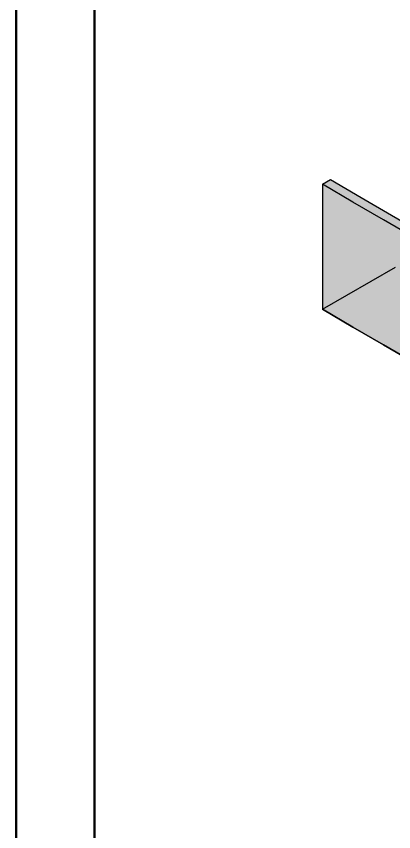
# Model space of a CAD drawing. Header units: metres. Extents: x 0 to 18.2, y -10 to 8.9.
# Drawn here: x 14 to 14.603, y 0.657 to 1.961 of the extents above; entities that cross this region are included whole.
import ezdxf

# ---------------------------------------------------------------- set-up
doc = ezdxf.new("R2010")
doc.units = ezdxf.units.M
doc.header["$LTSCALE"] = 0.25
doc.layers.add('ISO-ARISTAS', color=8, linetype='CONTINUOUS')
doc.layers.add('ISO-CONCRETO-SUP', color=254, linetype='CONTINUOUS', true_color=0xe8e8e8)
doc.layers.add('MARCO', color=7, linetype='CONTINUOUS', lineweight=50)

msp = doc.modelspace()

# ---------------------------------------------------------------- linework, layer by layer
at = {"layer": 'ISO-ARISTAS', "color": 250}
for p, q in [((14.4895, 1.6923), (14.5025, 1.6998)), ((14.5025, 1.6998), (14.5512, 1.6713)), ((14.5382, 1.6638), (14.4895, 1.6923)), ((14.4895, 1.6923), (14.4895, 1.6423)), ((14.5382, 1.6638), (14.4895, 1.6923)), ((14.5512, 1.6713), (14.5999, 1.6429)), ((14.587, 1.6354), (14.5382, 1.6638)), ((14.587, 1.6354), (14.5382, 1.6638)), ((14.5999, 1.6429), (14.6487, 1.6145)), ((14.4895, 1.6423), (14.4895, 1.5923)), ((14.6357, 1.607), (14.587, 1.6354)), ((14.6357, 1.607), (14.587, 1.6354)), ((14.4895, 1.5923), (14.4895, 1.5423)), ((14.5675, 1.5373), (14.6064, 1.5598)), ((14.4895, 1.5423), (14.4895, 1.4923)), ((14.5285, 1.5148), (14.5675, 1.5373)), ((14.4895, 1.4923), (14.5285, 1.5148)), ((14.5382, 1.4638), (14.4895, 1.4923)), ((14.4895, 1.4923), (14.5382, 1.4638)), ((14.587, 1.4354), (14.5382, 1.4638)), ((14.5382, 1.4638), (14.587, 1.4354)), ((14.6357, 1.407), (14.587, 1.4354)), ((14.587, 1.4354), (14.6357, 1.407))]:
    msp.add_line(p, q, dxfattribs=at)
at = {"layer": 'ISO-CONCRETO-SUP', "true_color": 0xb7bcc4}
for points in [[(14.5025, 1.6998), (14.5512, 1.6713), (14.4895, 1.6923), (14.5382, 1.6638)], [(14.5512, 1.6713), (14.5999, 1.6429), (14.5382, 1.6638), (14.587, 1.6354)], [(14.5999, 1.6429), (14.6487, 1.6145), (14.587, 1.6354), (14.6357, 1.607)], [(14.6064, 1.5598), (14.6552, 1.5313), (14.5675, 1.5373), (14.6162, 1.5088)], [(14.5675, 1.5373), (14.6162, 1.5088), (14.5285, 1.5148), (14.5772, 1.4863)], [(14.5285, 1.5148), (14.5772, 1.4863), (14.4895, 1.4923), (14.5382, 1.4638)], [(14.6162, 1.5088), (14.6649, 1.4804), (14.5772, 1.4863), (14.6259, 1.4579)], [(14.5772, 1.4863), (14.6259, 1.4579), (14.5382, 1.4638), (14.587, 1.4354)], [(14.6259, 1.4579), (14.6746, 1.4295), (14.587, 1.4354), (14.6357, 1.407)]]:
    msp.add_solid(points, dxfattribs=at)
at = {"layer": 'ISO-CONCRETO-SUP', "true_color": 0xa5aab0}
for points in [[(14.4895, 1.6423), (14.5382, 1.6138), (14.4895, 1.6923), (14.5382, 1.6638)], [(14.5382, 1.6138), (14.587, 1.5854), (14.5382, 1.6638), (14.587, 1.6354)], [(14.4895, 1.5923), (14.5382, 1.5638), (14.4895, 1.6423), (14.5382, 1.6138)], [(14.587, 1.5854), (14.6357, 1.557), (14.587, 1.6354), (14.6357, 1.607)], [(14.5382, 1.5638), (14.587, 1.5354), (14.5382, 1.6138), (14.587, 1.5854)], [(14.4895, 1.5423), (14.5382, 1.5138), (14.4895, 1.5923), (14.5382, 1.5638)], [(14.587, 1.5354), (14.6357, 1.507), (14.587, 1.5854), (14.6357, 1.557)], [(14.5382, 1.5138), (14.587, 1.4854), (14.5382, 1.5638), (14.587, 1.5354)], [(14.4895, 1.4923), (14.5382, 1.4638), (14.4895, 1.5423), (14.5382, 1.5138)], [(14.587, 1.4854), (14.6357, 1.457), (14.587, 1.5354), (14.6357, 1.507)], [(14.5382, 1.4638), (14.587, 1.4354), (14.5382, 1.5138), (14.587, 1.4854)], [(14.587, 1.4354), (14.6357, 1.407), (14.587, 1.4854), (14.6357, 1.457)]]:
    msp.add_solid(points, dxfattribs=at)
at = {"layer": 'MARCO'}
msp.add_lwpolyline([(14, 0), (18.205, 0), (18.205, 2.97), (14, 2.97)], close=True, dxfattribs=at)
at = {"layer": 'MARCO', "const_width": 0.004}
msp.add_lwpolyline([(14.125, 0.05), (18.155, 0.05), (18.155, 2.92), (14.125, 2.92)], close=True, dxfattribs=at)

doc.saveas('drawing.dxf')
